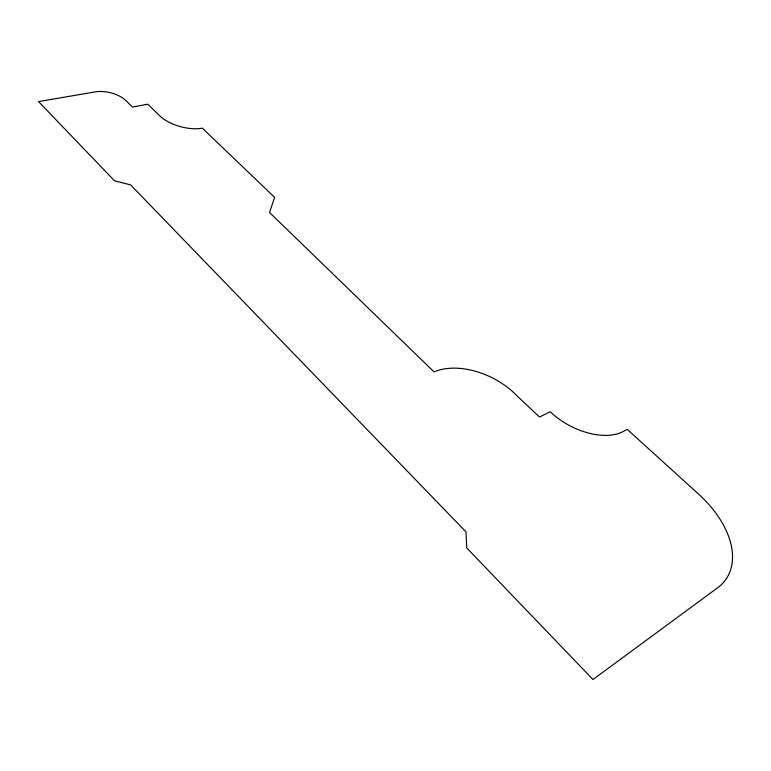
<?xml version="1.0" encoding="UTF-8"?>
<svg xmlns="http://www.w3.org/2000/svg" width="771" height="771" viewBox="0 0 771 771"><rect width="100%" height="100%" fill="white"/><g stroke="black" fill="none" stroke-linecap="round" stroke-linejoin="round"><path stroke-width="1.16" d="M274.601 197.347L269.561 212.526L434.073 371.882A61.613 38.887 26.4 0 1 517.1 395.947L539.507 417.024L550.215 411.743A54.712 32.131 28.8 0 0 622.92 431.654L627.199 429.331L698.699 494.221A91.229 56.485 33.8 0 1 717.618 587.791L592.986 679.53L466.754 547.95L466.021 531.894L130.607 184.876L114.551 180.819L38.55 101.589L95.257 91.884A22.947 11.893 13.5 0 1 126.068 100.731L132.467 107.034L147.83 104.21L160.464 116.527A31.919 16.47 15.4 0 0 202.349 128.169L274.601 197.347"/></g></svg>
